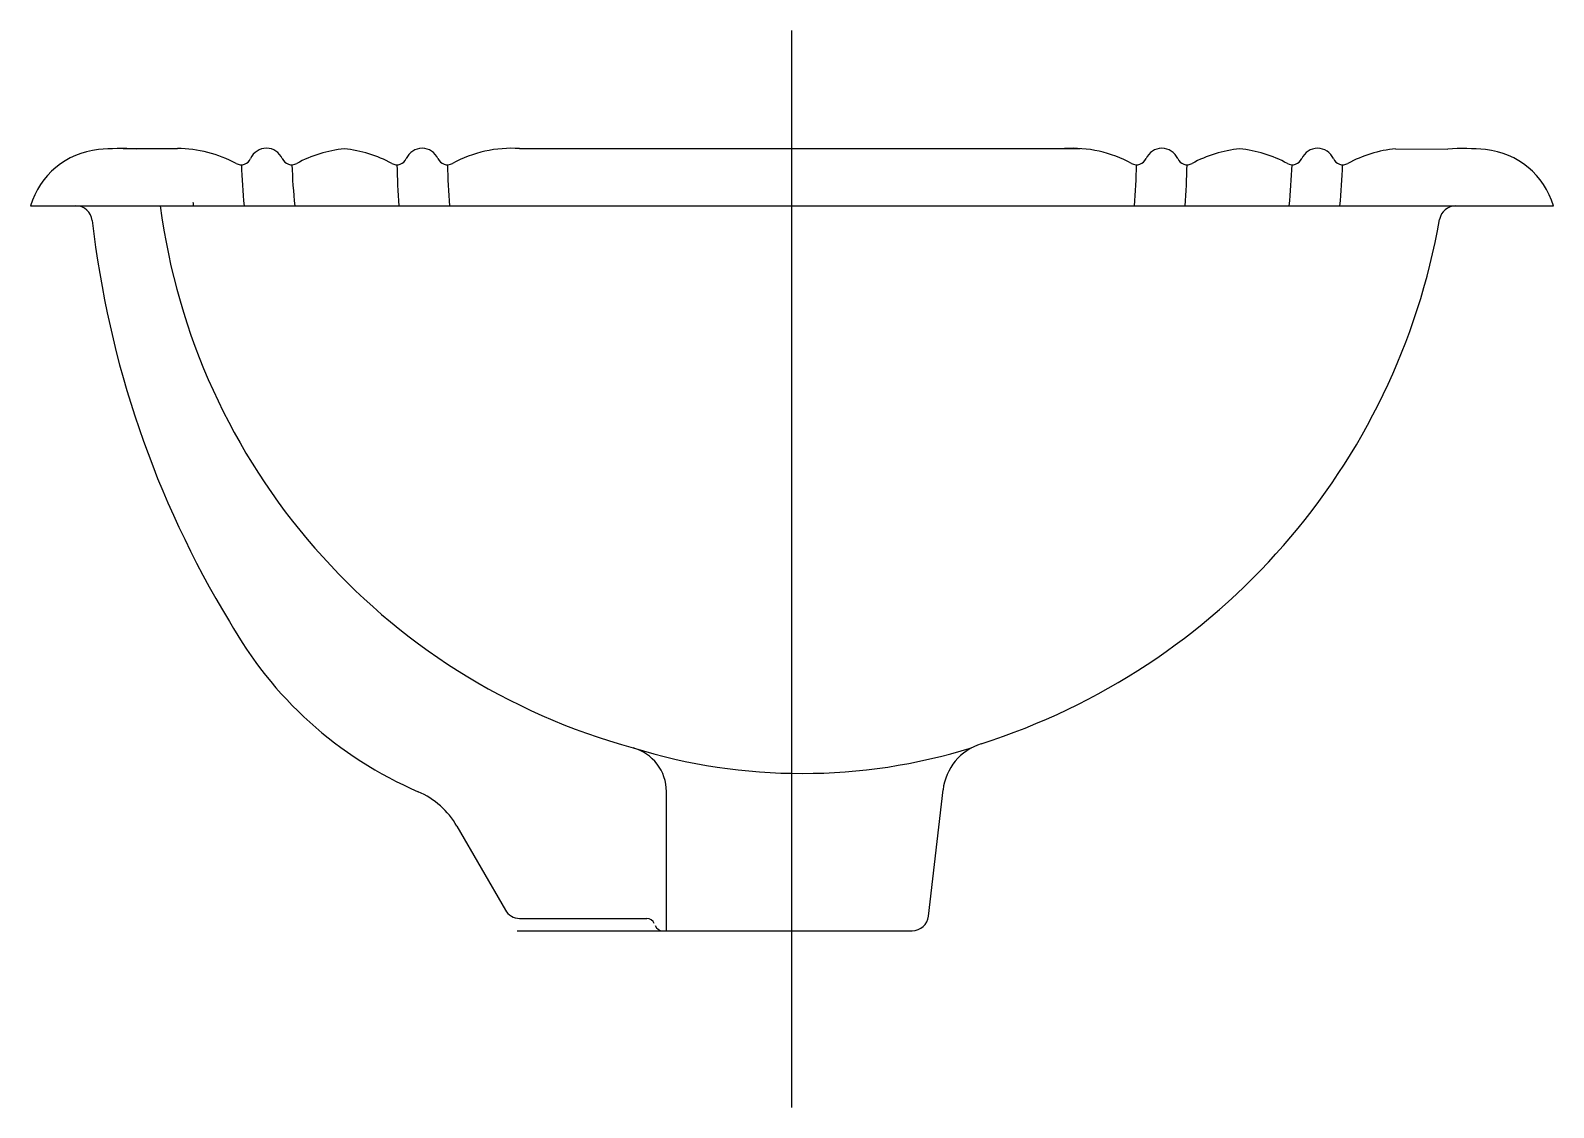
# Model space of a CAD drawing. Extents: x -691.89 to -691.492, y 642.893 to 643.175.
import ezdxf

# ---------------------------------------------------------------- set-up
doc = ezdxf.new("R2010")
doc.units = 0
doc.header["$LTSCALE"] = 56
doc.header["$MEASUREMENT"] = 0
doc.linetypes.add('AXES', pattern=[0.54, 0.3, -0.08, 0.08, -0.08])
doc.linetypes.add('CONTINU', pattern=[0])
doc.layers.get('0').update_dxf_attribs({"linetype": 'CONTINUOUS'})
doc.layers.add('DECA_EIXOS', color=5, linetype='AXES')

msp = doc.modelspace()

# ---------------------------------------------------------------- linework, layer by layer
at = {"linetype": 'CONTINU'}
for points in [[(-691.86253, 643.14415, 0.040799), (-691.87246, 643.14398)], [(-691.83636, 643.14036, 0.125004), (-691.85178, 643.14427)], [(-691.8243, 643.14164, 0.651598), (-691.8326, 643.14165)], [(-691.80808, 643.14419, 0.101909), (-691.82054, 643.14036)], [(-691.79561, 643.14036, 0.101911), (-691.80808, 643.14419)], [(-691.78355, 643.14164, 0.651596), (-691.79185, 643.14164)], [(-691.76219, 643.14427, 0.142283), (-691.77979, 643.14036)], [(-691.60197, 643.14036, 0.142278), (-691.61957, 643.14427)], [(-691.58991, 643.14164, 0.651587), (-691.59821, 643.14164)], [(-691.57368, 643.14419, 0.101909), (-691.58615, 643.14036)], [(-691.56121, 643.14036, 0.101912), (-691.57368, 643.14419)], [(-691.54915, 643.14164, 0.651586), (-691.55745, 643.14164)], [(-691.53287, 643.1442, 0.102328), (-691.54539, 643.14036)], [(-691.5093, 643.14398, 0.040802), (-691.51923, 643.14415)], [(-691.87246, 643.14398, 0.305679), (-691.89023, 643.12927)], [(-691.83636, 643.14036, 0.439955), (-691.8326, 643.14165)], [(-691.8243, 643.14164, 0.439538), (-691.82054, 643.14036)], [(-691.79561, 643.14036, 0.440664), (-691.79185, 643.14164)], [(-691.78355, 643.14164, 0.439523), (-691.77979, 643.14036)], [(-691.60197, 643.14036, 0.439502), (-691.59821, 643.14164)], [(-691.58991, 643.14164, 0.439513), (-691.58615, 643.14036)], [(-691.56121, 643.14036, 0.4395), (-691.55745, 643.14164)], [(-691.54915, 643.14164, 0.439498), (-691.54539, 643.14036)], [(-691.49153, 643.12927, 0.305679), (-691.5093, 643.14398)], [(-691.83501, 643.14003, 0.017103), (-691.83433, 643.12927)], [(-691.82178, 643.14003, 0.018679), (-691.82103, 643.12927)], [(-691.79429, 643.14003, 0.015066), (-691.79378, 643.12927)], [(-691.78106, 643.14003, 0.016275), (-691.78051, 643.12927)], [(-691.60125, 643.12927, 0.016275), (-691.6007, 643.14003)], [(-691.58798, 643.12927, 0.015067), (-691.58747, 643.14003)], [(-691.56073, 643.12927, 0.018679), (-691.55998, 643.14003)], [(-691.54743, 643.12927, 0.017103), (-691.54674, 643.14003)], [(-691.87405, 643.12545, 0.381532), (-691.87833, 643.12927)], [(-691.85627, 643.12927, 0.301702), (-691.73247, 642.9874)], [(-691.84771, 643.13025, 0.001518), (-691.84757, 643.12927)], [(-691.51711, 643.12927, 0.363909), (-691.52135, 643.12572)], [(-691.87405, 643.12545, 0.108862), (-691.83814, 643.02048)], [(-691.64136, 642.98849, 0.278947), (-691.52135, 643.12572)], [(-691.83814, 643.02048, 0.165184), (-691.78874, 642.97592)], [(-691.73247, 642.9874, 0.151266), (-691.64387, 642.98742)], [(-691.72375, 642.97596, 0.33789), (-691.73247, 642.9874)], [(-691.64136, 642.98849, 0.295043), (-691.65134, 642.97637)], [(-691.77859, 642.96689, 0.161628), (-691.78874, 642.97592)], [(-691.76592, 642.94493, 0.268598), (-691.76218, 642.94277)], [(-691.72692, 642.94141, 0.306458), (-691.72892, 642.94277)], [(-691.72671, 642.94089, 0.306494), (-691.72471, 642.93953)], [(-691.65943, 642.93953, 0.380939), (-691.65515, 642.94335)]]:
    msp.add_lwpolyline(points, format="xyb", dxfattribs=at)
for points in [[(-691.86598, 643.14427), (-691.85178, 643.14427)], [(-691.76219, 643.14427), (-691.61544, 643.14427)], [(-691.53287, 643.1442), (-691.51923, 643.14415)], [(-691.89023, 643.12927), (-691.49153, 643.12927)], [(-691.72375, 642.93953), (-691.72375, 642.97596)], [(-691.65515, 642.94335), (-691.65134, 642.97637)], [(-691.77859, 642.96689), (-691.76592, 642.94493)], [(-691.76218, 642.94277), (-691.72892, 642.94277)], [(-691.76281, 642.93953), (-691.65943, 642.93953)]]:
    msp.add_lwpolyline(points, dxfattribs=at)
at = {"layer": 'DECA_EIXOS'}
msp.add_lwpolyline([(-691.69088, 642.89325), (-691.69088, 643.17518)], dxfattribs=at)

doc.saveas('drawing.dxf')
